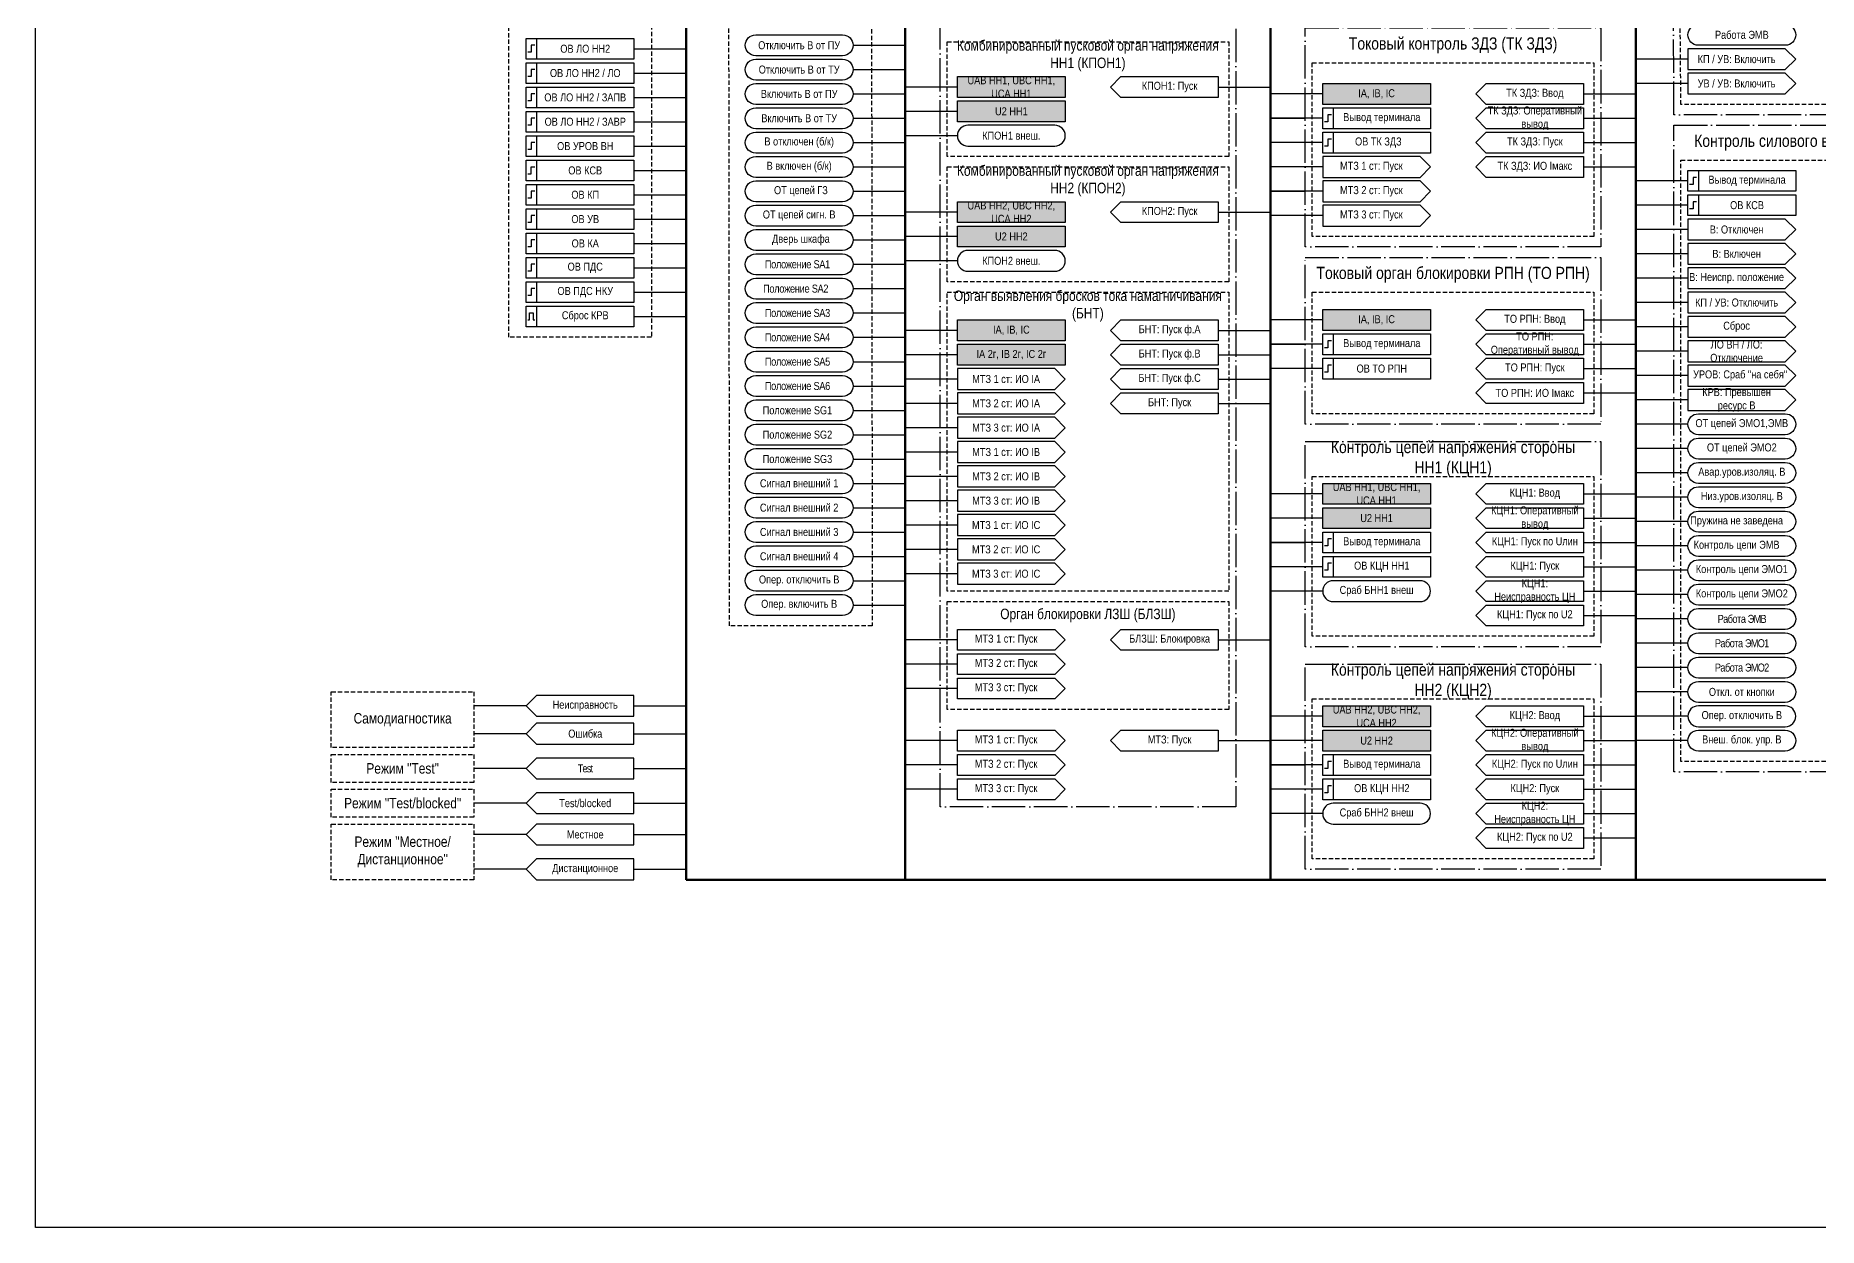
# Model space of a CAD drawing. Header units: millimetres. Extents: x -2016 to 1983, y 0 to 841.
# Drawn here: x 0 to 512, y 0 to 343 of the extents above; entities that cross this region are included whole.
import ezdxf

# ---------------------------------------------------------------- set-up
doc = ezdxf.new("R2010")
doc.units = ezdxf.units.MM
doc.linetypes.add('ACAD_ISO04W100', pattern=[30, 24, -3, 0, -3])
doc.linetypes.add('штриховая2', pattern=[0.375, 0.25, -0.125])
doc.layers.add('TEXT', color=7, linetype='Continuous', lineweight=25)
doc.layers.add('Основная', color=7, linetype='Continuous')
doc.styles.add('2.3_GOST_RD', font='ARIALN.TTF', dxfattribs={"height": 2.3})
doc.styles.add('2.5_Gost_RD', font='ARIALN.TTF', dxfattribs={"height": 2.5})
doc.styles.add('3.5_Gost_RD', font='ARIALN.TTF', dxfattribs={"height": 3.5})

msp = doc.modelspace()

# ---------------------------------------------------------------- hatches: boundary and pattern name
at = {"ltscale": 100, "true_color": 0x00cb62}
h = msp.add_hatch(color=112, dxfattribs=at)
h.dxf.hatch_style = 1
h.paths.add_polyline_path([(265, 331), (296, 331), (296, 325), (265, 325)])
h = msp.add_hatch(color=112, dxfattribs=at)
h.dxf.hatch_style = 1
h.paths.add_polyline_path([(370, 329), (401, 329), (401, 323), (370, 323)])
h = msp.add_hatch(color=112, dxfattribs=at)
h.dxf.hatch_style = 1
h.paths.add_polyline_path([(265, 324), (296, 324), (296, 318), (265, 318)])
h = msp.add_hatch(color=112, dxfattribs=at)
h.dxf.hatch_style = 1
h.paths.add_polyline_path([(265, 295), (296, 295), (296, 289), (265, 289)])
h = msp.add_hatch(color=112, dxfattribs=at)
h.dxf.hatch_style = 1
h.paths.add_polyline_path([(265, 288), (296, 288), (296, 282), (265, 282)])
h = msp.add_hatch(color=112, dxfattribs=at)
h.dxf.hatch_style = 1
h.paths.add_polyline_path([(370, 264), (401, 264), (401, 258), (370, 258)])
h = msp.add_hatch(color=112, dxfattribs=at)
h.dxf.hatch_style = 1
h.paths.add_polyline_path([(265, 261), (296, 261), (296, 255), (265, 255)])
h = msp.add_hatch(color=112, dxfattribs=at)
h.dxf.hatch_style = 1
h.paths.add_polyline_path([(265, 254), (296, 254), (296, 248), (265, 248)])
h = msp.add_hatch(color=112, dxfattribs=at)
h.dxf.hatch_style = 1
h.paths.add_polyline_path([(370, 214), (401, 214), (401, 208), (370, 208)])
h = msp.add_hatch(color=112, dxfattribs=at)
h.dxf.hatch_style = 1
h.paths.add_polyline_path([(370, 207), (401, 207), (401, 201), (370, 201)])
h = msp.add_hatch(color=112, dxfattribs=at)
h.dxf.hatch_style = 1
h.paths.add_polyline_path([(370, 207), (401, 207), (401, 201), (370, 201)])
h = msp.add_hatch(color=112, dxfattribs=at)
h.dxf.hatch_style = 1
h.paths.add_polyline_path([(370, 150), (401, 150), (401, 144), (370, 144)])
h = msp.add_hatch(color=112, dxfattribs=at)
h.dxf.hatch_style = 1
h.paths.add_polyline_path([(370, 143), (401, 143), (401, 137), (370, 137)])

# ---------------------------------------------------------------- linework, layer by layer
at = {"lineweight": 100, "ltscale": 100}
for p, q in [((250, 744), (250, 100)), ((355, 744), (355, 100)), ((460, 744), (460, 100)), ((187, 577), (187, 100)), ((187, 100), (775, 100))]:
    msp.add_line(p, q, dxfattribs=at)
at = {"ltscale": 100}
for p, q in [((172, 339), (187, 339)), ((235, 340), (250, 340)), ((475, 336), (460, 336)), ((172, 332), (187, 332)), ((235, 333), (250, 333)), ((265, 328), (250, 328)), ((340, 328), (355, 328)), ((475, 329), (460, 329)), ((172, 325), (187, 325)), ((235, 326), (250, 326)), ((370, 326), (355, 326)), ((445, 326), (460, 326)), ((172, 318), (187, 318)), ((235, 319), (250, 319)), ((265, 321), (250, 321)), ((370, 319), (355, 319)), ((355, 319), (365, 319)), ((445, 319), (460, 319)), ((265, 314), (250, 314)), ((417, 315), (414, 312)), ((417, 315), (445, 315)), ((172, 311), (187, 311)), ((235, 312), (250, 312)), ((370, 312), (355, 312)), ((414, 312), (417, 309)), ((417, 308), (414, 305)), ((417, 308), (445, 308)), ((445, 312), (460, 312)), ((172, 304), (187, 304)), ((235, 305), (250, 305)), ((370, 305), (355, 305)), ((414, 305), (417, 302)), ((445, 305), (460, 305)), ((235, 298), (250, 298)), ((370, 298), (355, 298)), ((355, 298), (365, 298)), ((475, 301), (460, 301)), ((172, 297), (187, 297)), ((475, 294), (460, 294)), ((172, 290), (187, 290)), ((235, 291), (250, 291)), ((265, 292), (250, 292)), ((340, 292), (355, 292)), ((370, 291), (355, 291)), ((475, 287), (460, 287)), ((172, 283), (187, 283)), ((235, 284), (250, 284)), ((265, 285), (250, 285)), ((235, 277), (250, 277)), ((265, 278), (250, 278)), ((475, 280), (460, 280)), ((172, 276), (187, 276)), ((475, 273), (460, 273)), ((172, 269), (187, 269)), ((235, 270), (250, 270)), ((172, 262), (187, 262)), ((235, 263), (250, 263)), ((475, 266), (460, 266)), ((265, 258), (250, 258)), ((340, 258), (355, 258)), ((370, 261), (355, 261)), ((445, 261), (460, 261)), ((475, 259), (460, 259)), ((235, 256), (250, 256)), ((370, 254), (355, 254)), ((355, 254), (365, 254)), ((445, 254), (460, 254)), ((475, 252), (460, 252)), ((235, 249), (250, 249)), ((265, 251), (250, 251)), ((340, 251), (355, 251)), ((370, 247), (355, 247)), ((417, 250), (414, 247)), ((414, 247), (417, 244)), ((417, 250), (445, 250)), ((445, 247), (460, 247)), ((235, 242), (250, 242)), ((265, 244), (250, 244)), ((340, 244), (355, 244)), ((417, 243), (414, 240)), ((417, 243), (445, 243)), ((475, 245), (460, 245)), ((265, 237), (250, 237)), ((340, 237), (355, 237)), ((414, 240), (417, 237)), ((445, 240), (460, 240)), ((475, 238), (460, 238)), ((235, 235), (250, 235)), ((475, 231), (460, 231)), ((235, 228), (250, 228)), ((265, 230), (250, 230)), ((235, 221), (250, 221)), ((265, 223), (250, 223)), ((475, 224), (460, 224)), ((265, 216), (250, 216)), ((475, 217), (460, 217)), ((235, 214), (250, 214)), ((370, 211), (355, 211)), ((445, 211), (460, 211)), ((235, 207), (250, 207)), ((265, 209), (250, 209)), ((475, 210), (460, 210)), ((235, 200), (250, 200)), ((265, 202), (250, 202)), ((370, 204), (355, 204)), ((445, 204), (460, 204)), ((475, 203), (460, 203)), ((265, 195), (250, 195)), ((370, 197), (355, 197)), ((355, 197), (365, 197)), ((445, 197), (460, 197)), ((475, 196), (460, 196)), ((235, 193), (250, 193)), ((370, 190), (355, 190)), ((445, 190), (460, 190)), ((235, 186), (250, 186)), ((265, 188), (250, 188)), ((475, 189), (460, 189)), ((370, 183), (355, 183)), ((445, 183), (460, 183)), ((475, 182), (460, 182)), ((235, 179), (250, 179)), ((445, 176), (460, 176)), ((475, 175), (460, 175)), ((265, 169), (250, 169)), ((340, 169), (355, 169)), ((475, 168), (460, 168)), ((265, 162), (250, 162)), ((475, 161), (460, 161)), ((265, 155), (250, 155)), ((475, 154), (460, 154)), ((172, 150), (187, 150)), ((370, 147), (355, 147)), ((445, 147), (460, 147)), ((475, 147), (460, 147)), ((172, 142), (187, 142)), ((265, 140), (250, 140)), ((340, 140), (355, 140)), ((370, 140), (355, 140)), ((445, 140), (460, 140)), ((475, 140), (460, 140)), ((172, 132), (187, 132)), ((265, 133), (250, 133)), ((370, 133), (355, 133)), ((355, 133), (365, 133)), ((445, 133), (460, 133)), ((265, 126), (250, 126)), ((370, 126), (355, 126)), ((445, 126), (460, 126)), ((172, 122), (187, 122)), ((370, 119), (355, 119)), ((445, 119), (460, 119)), ((172, 113), (187, 113)), ((445, 112), (460, 112)), ((172, 103), (187, 103))]:
    msp.add_line(p, q, dxfattribs=at)
at = {"color": 3, "ltscale": 100}
msp.add_lwpolyline([(0, 841), (1016, 841), (1016, 0), (0, 0)], close=True, dxfattribs=at)
at = {"color": 251, "linetype": 'ACAD_ISO04W100', "lineweight": 30, "ltscale": 0.4, "true_color": 0x58595b}
for points in [[(260, 744), (345, 744), (345, 121), (260, 121)], [(470, 457), (555, 457), (556, 320), (471, 320)], [(365, 345), (450, 345), (450, 282), (365, 282)], [(471, 317), (556, 317), (556, 131), (471, 131)], [(365, 279), (450, 279), (450, 231), (365, 231)], [(365, 226), (450, 226), (450, 167), (365, 167)], [(365, 162), (450, 162), (450, 103), (365, 103)]]:
    msp.add_lwpolyline(points, close=True, dxfattribs=at)
at = {"color": 7, "linetype": 'штриховая2', "ltscale": 5}
for points in [[(199, 639), (240, 639), (240.5, 173), (199.5, 173)], [(136, 582), (177, 582), (177, 256), (136, 256)], [(85, 154), (126, 154), (126, 138), (85, 138)], [(85, 136), (126, 136), (126, 128), (85, 128)], [(85, 126), (126, 126), (126, 118), (85, 118)], [(85, 116), (126, 116), (126, 100), (85, 100)]]:
    msp.add_lwpolyline(points, close=True, dxfattribs=at)
at = {"linetype": 'штриховая2', "ltscale": 5}
for points in [[(472, 431), (553, 431), (554, 323), (473, 323)], [(262, 341), (343, 341), (343, 308), (262, 308)], [(367, 335), (448, 335), (448, 285), (367, 285)], [(262, 305), (343, 305), (343, 272), (262, 272)], [(473, 307), (554, 307), (554, 134), (473, 134)], [(262, 269), (343, 269), (343, 183), (262, 183)], [(367, 269), (448, 269), (448, 234), (367, 234)], [(367, 216), (448, 216), (448, 170), (367, 170)], [(262, 180), (343, 180), (343, 149), (262, 149)], [(367, 152), (448, 152), (448, 106), (367, 106)]]:
    msp.add_lwpolyline(points, close=True, dxfattribs=at)
at = {"ltscale": 100}
for points in [[(478, 340, -1), (478, 346), (503, 346, -1), (503, 340)], [(207, 337, -1), (207, 343), (232, 343, -1), (232, 337)], [(207, 330, -1), (207, 336), (232, 336, -1), (232, 330)], [(207, 323, -1), (207, 329), (232, 329, -1), (232, 323)], [(207, 316, -1), (207, 322), (232, 322, -1), (232, 316)], [(207, 309, -1), (207, 315), (232, 315, -1), (232, 309)], [(268, 311), (293, 311, 1), (293, 317), (268, 317, 1)], [(207, 302, -1), (207, 308), (232, 308, -1), (232, 302)], [(207, 295, -1), (207, 301), (232, 301, -1), (232, 295)], [(207, 288, -1), (207, 294), (232, 294, -1), (232, 288)], [(207, 281, -1), (207, 287), (232, 287, -1), (232, 281)], [(207, 274, -1), (207, 280), (232, 280, -1), (232, 274)], [(268, 275), (293, 275, 1), (293, 281), (268, 281, 1)], [(207, 267, -1), (207, 273), (232, 273, -1), (232, 267)], [(207, 260, -1), (207, 266), (232, 266, -1), (232, 260)], [(207, 253, -1), (207, 259), (232, 259, -1), (232, 253)], [(207, 246, -1), (207, 252), (232, 252, -1), (232, 246)], [(207, 239, -1), (207, 245), (232, 245, -1), (232, 239)], [(207, 232, -1), (207, 238), (232, 238, -1), (232, 232)], [(207, 225, -1), (207, 231), (232, 231, -1), (232, 225)], [(478, 228, -1), (478, 234), (503, 234, -1), (503, 228)], [(478, 221, -1), (478, 227), (503, 227, -1), (503, 221)], [(207, 218, -1), (207, 224), (232, 224, -1), (232, 218)], [(207, 211, -1), (207, 217), (232, 217, -1), (232, 211)], [(478, 214, -1), (478, 220), (503, 220, -1), (503, 214)], [(478, 207, -1), (478, 213), (503, 213, -1), (503, 207)], [(207, 204, -1), (207, 210), (232, 210, -1), (232, 204)], [(478, 200, -1), (478, 206), (503, 206, -1), (503, 200)], [(207, 197, -1), (207, 203), (232, 203, -1), (232, 197)], [(207, 190, -1), (207, 196), (232, 196, -1), (232, 190)], [(478, 193, -1), (478, 199), (503, 199, -1), (503, 193)], [(478, 186, -1), (478, 192), (503, 192, -1), (503, 186)], [(207, 183, -1), (207, 189), (232, 189, -1), (232, 183)], [(373, 180), (398, 180, 1), (398, 186), (373, 186, 1)], [(478, 179, -1), (478, 185), (503, 185, -1), (503, 179)], [(207, 176, -1), (207, 182), (232, 182, -1), (232, 176)], [(478, 172, -1), (478, 178), (503, 178, -1), (503, 172)], [(478, 165, -1), (478, 171), (503, 171, -1), (503, 165)], [(478, 158, -1), (478, 164), (503, 164, -1), (503, 158)], [(478, 151, -1), (478, 157), (503, 157, -1), (503, 151)], [(478, 144), (503, 144, 1), (503, 150), (478, 150, 1)], [(478, 137, -1), (478, 143), (503, 143, -1), (503, 137)], [(373, 116), (398, 116, 1), (398, 122), (373, 122, 1)]]:
    msp.add_lwpolyline(points, format="xyb", close=True, dxfattribs=at)
for points in [[(141, 342), (144, 342), (144, 336), (141, 336)], [(141, 342), (172, 342), (172, 336), (141, 336)], [(475, 339), (475, 333), (503, 333), (506, 336), (503, 339)], [(141, 335), (144, 335), (144, 329), (141, 329)], [(141, 335), (172, 335), (172, 329), (141, 329)], [(141, 328), (144, 328), (144, 322), (141, 322)], [(141, 328), (172, 328), (172, 322), (141, 322)], [(265, 331), (296, 331), (296, 325), (265, 325)], [(340, 325), (312, 325), (309, 328), (312, 331), (340, 331)], [(370, 329), (401, 329), (401, 323), (370, 323)], [(475, 332), (475, 326), (503, 326), (506, 329), (503, 332)], [(265, 324), (296, 324), (296, 318), (265, 318)], [(141, 321), (144, 321), (144, 315), (141, 315)], [(141, 321), (172, 321), (172, 315), (141, 315)], [(370, 322), (373, 322), (373, 316), (370, 316)], [(370, 322), (401, 322), (401, 316), (370, 316)], [(141, 314), (144, 314), (144, 308), (141, 308)], [(141, 314), (172, 314), (172, 308), (141, 308)], [(370, 315), (373, 315), (373, 309), (370, 309)], [(370, 315), (401, 315), (401, 309), (370, 309)], [(141, 307), (172, 307), (172, 301), (141, 301)], [(141, 307), (144, 307), (144, 301), (141, 301)], [(475, 304), (506, 304), (506, 298), (475, 298)], [(475, 304), (478, 304), (478, 298), (475, 298)], [(141, 300), (144, 300), (144, 294), (141, 294)], [(141, 300), (172, 300), (172, 294), (141, 294)], [(141, 293), (144, 293), (144, 287), (141, 287)], [(141, 293), (172, 293), (172, 287), (141, 287)], [(265, 295), (296, 295), (296, 289), (265, 289)], [(340, 289), (312, 289), (309, 292), (312, 295), (340, 295)], [(475, 297), (478, 297), (478, 291), (475, 291)], [(475, 297), (506, 297), (506, 291), (475, 291)], [(265, 288), (296, 288), (296, 282), (265, 282)], [(141, 286), (144, 286), (144, 280), (141, 280)], [(141, 286), (172, 286), (172, 280), (141, 280)], [(141, 279), (172, 279), (172, 273), (141, 273)], [(141, 279), (144, 279), (144, 273), (141, 273)], [(141, 272), (172, 272), (172, 266), (141, 266)], [(141, 272), (144, 272), (144, 266), (141, 266)], [(141, 265), (144, 265), (144, 259), (141, 259)], [(141, 265), (172, 265), (172, 259), (141, 259)], [(370, 264), (401, 264), (401, 258), (370, 258)], [(265, 261), (296, 261), (296, 255), (265, 255)], [(340, 261), (340, 255), (312, 255), (309, 258), (312, 261)], [(370, 257), (373, 257), (373, 251), (370, 251)], [(370, 257), (401, 257), (401, 251), (370, 251)], [(265, 254), (296, 254), (296, 248), (265, 248)], [(340, 254), (340, 248), (312, 248), (309, 251), (312, 254)], [(340, 247), (340, 241), (312, 241), (309, 244), (312, 247)], [(370, 250), (373, 250), (373, 244), (370, 244)], [(370, 250), (401, 250), (401, 244), (370, 244)], [(340, 240), (340, 234), (312, 234), (309, 237), (312, 240)], [(370, 214), (401, 214), (401, 208), (370, 208)], [(370, 207), (401, 207), (401, 201), (370, 201)], [(370, 200), (373, 200), (373, 194), (370, 194)], [(370, 200), (401, 200), (401, 194), (370, 194)], [(370, 193), (373, 193), (373, 187), (370, 187)], [(370, 193), (401, 193), (401, 187), (370, 187)], [(340, 166), (312, 166), (309, 169), (312, 172), (340, 172)], [(370, 150), (401, 150), (401, 144), (370, 144)], [(340, 137), (312, 137), (309, 140), (312, 143), (340, 143)], [(370, 143), (401, 143), (401, 137), (370, 137)], [(370, 136), (373, 136), (373, 130), (370, 130)], [(370, 136), (401, 136), (401, 130), (370, 130)], [(370, 129), (373, 129), (373, 123), (370, 123)], [(370, 129), (401, 129), (401, 123), (370, 123)]]:
    msp.add_lwpolyline(points, close=True, dxfattribs=at)
at = {"lineweight": 30, "ltscale": 100}
for points in [[(143.5, 340), (142.5, 340), (142.5, 338), (141.5, 338)], [(143.5, 333), (142.5, 333), (142.5, 331), (141.5, 331)], [(143.5, 326), (142.5, 326), (142.5, 324), (141.5, 324)], [(143.5, 319), (142.5, 319), (142.5, 317), (141.5, 317)], [(372.5, 320), (371.5, 320), (371.5, 318), (370.5, 318)], [(372.5, 313), (371.5, 313), (371.5, 311), (370.5, 311)], [(143.5, 312), (142.5, 312), (142.5, 310), (141.5, 310)], [(141.5, 303), (142.5, 303), (142.5, 305), (143.5, 305)], [(143.5, 298), (142.5, 298), (142.5, 296), (141.5, 296)], [(477.5, 302), (476.5, 302), (476.5, 300), (475.5, 300)], [(477.5, 295), (476.5, 295), (476.5, 293), (475.5, 293)], [(143.5, 291), (142.5, 291), (142.5, 289), (141.5, 289)], [(143.5, 284), (142.5, 284), (142.5, 282), (141.5, 282)], [(143.5, 277), (142.5, 277), (142.5, 275), (141.5, 275)], [(143.5, 270), (142.5, 270), (142.5, 268), (141.5, 268)], [(141.5, 261), (142, 261), (142, 263), (143, 263), (143, 261), (143.5, 261)], [(372.5, 255), (371.5, 255), (371.5, 253), (370.5, 253)], [(372.5, 248), (371.5, 248), (371.5, 246), (370.5, 246)], [(372.5, 198), (371.5, 198), (371.5, 196), (370.5, 196)], [(372.5, 191), (371.5, 191), (371.5, 189), (370.5, 189)], [(372.5, 134), (371.5, 134), (371.5, 132), (370.5, 132)], [(372.5, 127), (371.5, 127), (371.5, 125), (370.5, 125)]]:
    msp.add_lwpolyline(points, dxfattribs=at)
at = {"ltscale": 100}
for points in [[(414, 326), (417, 329), (445, 329), (445, 323), (417, 323), (414, 326)], [(414, 319), (417, 322), (445, 322), (445, 316), (417, 316), (414, 319)], [(414, 312), (417, 315), (445, 315), (445, 309), (417, 309), (414, 312)], [(401, 305), (398, 308), (370, 308), (370, 302), (398, 302), (401, 305)], [(414, 305), (417, 308), (445, 308), (445, 302), (417, 302), (414, 305)], [(401, 298), (398, 301), (370, 301), (370, 295), (398, 295), (401, 298)], [(401, 291), (398, 294), (370, 294), (370, 288), (398, 288), (401, 291)], [(414, 261), (417, 264), (445, 264), (445, 258), (417, 258), (414, 261)], [(414, 254), (417, 257), (445, 257), (445, 251), (417, 251), (414, 254)], [(296, 244), (293, 247), (265, 247), (265, 241), (293, 241), (296, 244)], [(414, 247), (417, 250), (445, 250), (445, 244), (417, 244), (414, 247)], [(414, 240), (417, 243), (445, 243), (445, 237), (417, 237), (414, 240)], [(296, 237), (293, 240), (265, 240), (265, 234), (293, 234), (296, 237)], [(296, 230), (293, 233), (265, 233), (265, 227), (293, 227), (296, 230)], [(296, 223), (293, 226), (265, 226), (265, 220), (293, 220), (296, 223)], [(296, 216), (293, 219), (265, 219), (265, 213), (293, 213), (296, 216)], [(296, 209), (293, 212), (265, 212), (265, 206), (293, 206), (296, 209)], [(414, 211), (417, 214), (445, 214), (445, 208), (417, 208), (414, 211)], [(296, 202), (293, 205), (265, 205), (265, 199), (293, 199), (296, 202)], [(414, 204), (417, 207), (445, 207), (445, 201), (417, 201), (414, 204)], [(296, 195), (293, 198), (265, 198), (265, 192), (293, 192), (296, 195)], [(296, 188), (293, 191), (265, 191), (265, 185), (293, 185), (296, 188)], [(414, 190), (417, 193), (445, 193), (445, 187), (417, 187), (414, 190)], [(414, 183), (417, 186), (445, 186), (445, 180), (417, 180), (414, 183)], [(414, 176), (417, 179), (445, 179), (445, 173), (417, 173), (414, 176)], [(265, 172), (293, 172), (296, 169), (293, 166), (265, 166), (265, 172)], [(265, 165), (293, 165), (296, 162), (293, 159), (265, 159), (265, 165)], [(265, 158), (293, 158), (296, 155), (293, 152), (265, 152), (265, 158)], [(141, 150), (126, 150)], [(172, 153), (144, 153), (141, 150), (144, 147), (172, 147), (172, 153)], [(414, 147), (417, 150), (445, 150), (445, 144), (417, 144), (414, 147)], [(172, 145), (144, 145), (141, 142), (144, 139), (172, 139), (172, 145)], [(141, 142), (126, 142)], [(265, 143), (293, 143), (296, 140), (293, 137), (265, 137), (265, 143)], [(414, 140), (417, 143), (445, 143), (445, 137), (417, 137), (414, 140)], [(172, 135), (144, 135), (141, 132), (144, 129), (172, 129), (172, 135)], [(265, 136), (293, 136), (296, 133), (293, 130), (265, 130), (265, 136)], [(141, 132), (126, 132)], [(265, 129), (293, 129), (296, 126), (293, 123), (265, 123), (265, 129)], [(414, 126), (417, 129), (445, 129), (445, 123), (417, 123), (414, 126)], [(172, 125), (144, 125), (141, 122), (144, 119), (172, 119), (172, 125)], [(141, 122), (126, 122)], [(414, 119), (417, 122), (445, 122), (445, 116), (417, 116), (414, 119)], [(141, 113), (126, 113)], [(172, 116), (144, 116), (141, 113), (144, 110), (172, 110), (172, 116)], [(414, 112), (417, 115), (445, 115), (445, 109), (417, 109), (414, 112)], [(141, 103), (126, 103)], [(172, 106), (144, 106), (141, 103), (144, 100), (172, 100), (172, 106)]]:
    msp.add_lwpolyline(points, dxfattribs=at)
at = {"layer": 'TEXT', "ltscale": 100}
for points in [[(475, 290), (475, 284), (503, 284), (506, 287), (503, 290)], [(475, 283), (475, 277), (503, 277), (506, 280), (503, 283)], [(475, 276), (475, 270), (503, 270), (506, 273), (503, 276)], [(475, 269), (475, 263), (503, 263), (506, 266), (503, 269)], [(475, 262), (475, 256), (503, 256), (506, 259), (503, 262)], [(475, 255), (475, 249), (503, 249), (506, 252), (503, 255)], [(475, 248), (475, 242), (503, 242), (506, 245), (503, 248)], [(475, 241), (475, 235), (503, 235), (506, 238), (503, 241)]]:
    msp.add_lwpolyline(points, close=True, dxfattribs=at)
at = {"layer": 'Основная', "ltscale": 100}
for points in [[(445, 200), (445, 194), (417, 194), (414, 197), (417, 200)], [(445, 136), (445, 130), (417, 130), (414, 133), (417, 136)]]:
    msp.add_lwpolyline(points, close=True, dxfattribs=at)

# ---------------------------------------------------------------- texts
at = {"ltscale": 100, "char_height": 2.3, "attachment_point": 5, "style": '2.5_Gost_RD'}
for s, insert, width in [('Работа ЭМВ', (490.5, 343), 31), ('КПОН1: Пуск', (326, 328), 28), ('ТК ЗДЗ: Ввод', (431, 326), 28), ('ТК ЗДЗ: Оперативный вывод', (431, 319), 28), ('КПОН1 внеш.', (280.5, 314), 31), ('ОВ ТК ЗДЗ ', (386, 312), 28), ('ТК ЗДЗ: Пуск', (431, 312), 28), ('ТК ЗДЗ: ИО Iмакс', (431, 305), 28), ('\\pt11.5;ОТ цепей сигн. В', (219.5, 291), 31), ('КПОН2: Пуск', (326, 292), 28), ('ОВ ПДС', (158, 276), 28), ('КПОН2 внеш.', (280.5, 278), 31), ('ОВ ПДС НКУ', (158, 269), 28), ('Сброс КРВ', (158, 262), 28), ('ТО РПН: Ввод', (431, 261), 28), ('БНТ: Пуск ф.А', (326, 258), 28), ('ТО РПН: Оперативный вывод', (431, 254), 27.0952), ('БНТ: Пуск ф.В', (326, 251), 28), ('ЛО ВН / ЛО: Отключение', (489, 252), 28), ('ОВ ТО РПН ', (387, 247), 28), ('ТО РПН: Пуск', (431, 247), 28), ('УРОВ: Сраб "на себя"', (490, 245), 28), ('БНТ: Пуск ф.С', (326, 244), 28), ('ТО РПН: ИО Iмакс', (431, 240), 28), ('БНТ: Пуск', (326, 237), 28), ('Сигнал внешний 1', (219.5, 214), 31), ('Сигнал внешний 2', (219.5, 207), 31), ('Сигнал внешний 3', (219.5, 200), 31), ('Сигнал внешний 4', (219.5, 193), 31), ('КЦН1: Пуск', (431, 190), 28), ('Опер. отключить В', (219.5, 186), 31), ('Сраб БНН1 внеш', (385.5, 183), 28.1706), ('КЦН1: \\PНеисправность ЦН', (431, 183), 28), ('Опер. включить В', (219.5, 179), 31), ('КЦН1: Пуск по U2', (431, 176), 28), ('БЛЗШ: Блокировка', (326, 169), 28), ('Опер. отключить В', (490.5, 147), 31), ('МТЗ: Пуск', (326, 140), 28), ('Внеш. блок. упр. В', (490.5, 140), 31), ('КЦН2: Пуск', (431, 126), 28), ('Сраб БНН2 внеш', (385.5, 119), 28.0371), ('КЦН2: \\PНеисправность ЦН', (431, 119), 28), ('КЦН2: Пуск по U2', (431, 112), 28)]:
    msp.add_mtext(s, dxfattribs=dict(at, insert=insert, width=width))
at = {"color": 128, "ltscale": 100, "true_color": 0x0b6436, "attachment_point": 5, "style": '3.5_Gost_RD'}
for s, insert, char_height, width in [('Комбинированный пусковой орган напряжения НН1 (КПОН1)', (302.5, 337), 3, 81), ('Токовый контроль ЗДЗ (ТК ЗДЗ)', (407.5, 340), 3.5, 85), ('Контроль силового выключателя (КСВ)', (513.5, 312), 3.5, 85), ('Комбинированный пусковой орган напряжения НН2 (КПОН2)', (302.5, 301), 3, 81), ('Токовый орган блокировки РПН (ТО РПН)', (407.5, 274), 3.5, 85), ('Орган выявления бросков тока намагничивания (БНТ)', (302.5, 265), 3, 81), ('Контроль цепей напряжения стороны НН1 (КЦН1)', (407.5, 221), 3.5, 76.6201), ('Орган блокировки ЛЗШ (БЛЗШ)', (302.5, 176), 3, 81), ('Контроль цепей напряжения стороны НН2 (КЦН2)', (407.5, 157), 3.5, 76.6201)]:
    msp.add_mtext(s, dxfattribs=dict(at, insert=insert, char_height=char_height, width=width))
at = {"color": 0, "ltscale": 100, "char_height": 2.3, "attachment_point": 5, "style": '2.5_Gost_RD'}
for s, insert, width in [('{\\C256;UAB НН1, UBC НН1, UCA НН1}', (280.5, 328), 30.2619), ('{\\C256;IA, IB, IC}', (385.5, 326), 31), ('{\\C256;U2 НН1}', (280.5, 321), 23.725), ('{\\C256;Вывод терминала}', (387, 319), 28), ('{\\C256;ОВ КСВ}', (158, 304), 28), ('{\\C256;ОВ КП}', (158, 297), 28), ('{\\C256;UAB НН2, UBC НН2, UCA НН2}', (280.5, 292), 30.2619), ('{\\C256;ОВ КСВ}', (492, 294), 28), ('{\\C256;ОВ УВ}', (158, 290), 28), ('{\\C256;ОВ КА}', (158, 283), 28), ('{\\C256;U2 НН2}', (280.5, 285), 23.725), ('{\\C256;IA, IB, IC}', (385.5, 261), 31), ('{\\C256;IA, IB, IC}', (280.5, 258), 23.725), ('{\\C256;IA 2г, IB 2г, IC 2г}', (280.5, 251), 23.725), ('{\\C256;Вывод терминала}', (387, 254), 28), ('{\\C256;UAB НН1, UBC НН1, UCA НН1}', (385.5, 211), 30.5106), ('{\\C256;U2 НН1}', (385.5, 204), 23.725), ('{\\C256;Вывод терминала}', (387, 197), 28), ('{\\C256;UAB НН2, UBC НН2, UCA НН2}', (385.5, 147), 30.5106), ('{\\C256;U2 НН2}', (385.5, 140), 23.725), ('{\\C256;Вывод терминала}', (387, 133), 28)]:
    msp.add_mtext(s, dxfattribs=dict(at, insert=insert, width=width))
at = {"layer": 'TEXT', "color": 0, "ltscale": 100, "char_height": 2.3, "attachment_point": 5}
for s, insert, width, style in [('{\\C256;ОВ ЛО НН2}', (158, 339), 28, '2.5_Gost_RD'), ('{\\C256;ОВ ЛО НН2 / ЛО}', (158, 332), 28, '2.5_Gost_RD'), ('{\\C256;Вывод терминала}', (492, 301), 28, '2.5_Gost_RD'), ('{\\C256;ОВ КЦН НН1}', (387, 190), 28, '2.5_Gost_RD'), ('{\\C256;Контроль цепи ЭМО1}', (490.5, 189), 31, '2.5_Gost_RD'), ('{\\C256;МТЗ 1 ст: Пуск}', (279, 169), 28, '2.5_Gost_RD'), ('{\\C256;МТЗ 2 ст: Пуск}', (279, 162), 28, '2.5_Gost_RD'), ('{\\C256;МТЗ 3 ст: Пуск}', (279, 155), 28, '2.5_Gost_RD'), ('{\\C256;МТЗ 1 ст: Пуск}', (279, 140), 28, '2.5_Gost_RD'), ('{\\C256;МТЗ 2 ст: Пуск}', (279, 133), 28, '2.5_Gost_RD'), ('{\\T0.85;\\C256;Test}', (158, 132), 28, '2.3_GOST_RD'), ('{\\C256;Test/blocked}', (158, 122), 28, '2.3_GOST_RD'), ('{\\C256;МТЗ 3 ст: Пуск}', (279, 126), 28, '2.5_Gost_RD'), ('{\\C256;ОВ КЦН НН2}', (387, 126), 28, '2.5_Gost_RD'), ('{\\C256;Местное}', (158, 113), 28, '2.3_GOST_RD'), ('{\\C256;Дистанционное}', (158, 103), 28, '2.3_GOST_RD')]:
    msp.add_mtext(s, dxfattribs=dict(at, insert=insert, width=width, style=style))
at = {"layer": 'TEXT', "ltscale": 100, "attachment_point": 5}
for s, insert, char_height, width, style in [('Отключить В от ПУ', (219.5, 340), 2.3, 31, '2.5_Gost_RD'), ('Отключить В от ТУ', (219.5, 333), 2.3, 31, '2.5_Gost_RD'), ('КП / УВ: Включить', (489, 336), 2.3, 28, '2.5_Gost_RD'), ('УВ / УВ: Включить', (489, 329), 2.3, 28, '2.5_Gost_RD'), ('Включить В от ПУ', (219.5, 326), 2.3, 31, '2.5_Gost_RD'), ('Включить В от ТУ', (219.5, 319), 2.3, 31, '2.5_Gost_RD'), ('В отключен (б/к)', (219.5, 312), 2.3, 31, '2.5_Gost_RD'), ('ОВ УРОВ ВН', (158, 311), 2.3, 28, '2.5_Gost_RD'), ('В включен (б/к)', (219.5, 305), 2.3, 31, '2.5_Gost_RD'), ('МТЗ 1 ст: Пуск', (384, 305), 2.3, 28, '2.5_Gost_RD'), ('ОТ цепей ГЗ', (220, 298), 2.3, 31, '2.5_Gost_RD'), ('МТЗ 2 ст: Пуск', (384, 298), 2.3, 28, '2.5_Gost_RD'), ('МТЗ 3 ст: Пуск', (384, 291), 2.3, 28, '2.5_Gost_RD'), ('В: Отключен', (489, 287), 2.3, 28, '2.5_Gost_RD'), ('Дверь шкафа', (220, 284), 2.3, 31, '2.5_Gost_RD'), ('{\\T0.95;Положение SA1}', (219, 277), 2.3, 31, '2.5_Gost_RD'), ('В: Включен', (489, 280), 2.3, 28, '2.5_Gost_RD'), ('В: Неиспр. положение', (489, 273), 2.3, 28, '2.5_Gost_RD'), ('{\\T0.95;Положение SA2}', (218.5, 270), 2.3, 31, '2.5_Gost_RD'), ('КП / УВ: Отключить', (489, 266), 2.3, 28, '2.5_Gost_RD'), ('{\\T0.95;Положение SA3}', (219, 263), 2.3, 31, '2.5_Gost_RD'), ('{\\T0.95;Положение SA4}', (219, 256), 2.3, 31, '2.5_Gost_RD'), ('Сброс', (489, 259), 2.3, 28, '2.5_Gost_RD'), ('{\\T0.95;Положение SA5}', (219, 249), 2.3, 31, '2.5_Gost_RD'), ('{\\T0.95;Положение SA6}', (219, 242), 2.3, 31, '2.5_Gost_RD'), ('МТЗ 1 ст: ИО IА', (279, 244), 2.3, 28, '2.5_Gost_RD'), ('КРВ: Превышен ресурс В', (489, 238), 2.3, 28, '2.5_Gost_RD'), ('Положение SG1', (219, 235), 2.3, 31, '2.5_Gost_RD'), ('МТЗ 2 ст: ИО IА', (279, 237), 2.3, 28, '2.5_Gost_RD'), ('МТЗ 3 ст: ИО IА', (279, 230), 2.3, 28, '2.5_Gost_RD'), ('ОТ цепей ЭМО1,ЭМВ', (490.5, 231), 2.3, 31, '2.5_Gost_RD'), ('Положение SG2', (219, 228), 2.3, 31, '2.5_Gost_RD'), ('ОТ цепей ЭМО2', (490.5, 224), 2.3, 31, '2.5_Gost_RD'), ('Положение SG3', (219, 221), 2.3, 31, '2.5_Gost_RD'), ('МТЗ 1 ст: ИО IB', (279, 223), 2.3, 28, '2.5_Gost_RD'), ('МТЗ 2 ст: ИО IB', (279, 216), 2.3, 28, '2.5_Gost_RD'), ('Авар.уров.изоляц. В', (490.5, 217), 2.3, 31, '2.5_Gost_RD'), ('МТЗ 3 ст: ИО IB', (279, 209), 2.3, 28, '2.5_Gost_RD'), ('КЦН1: Ввод', (431, 211), 2.3, 28, '2.5_Gost_RD'), ('Низ.уров.изоляц. В', (490.5, 210), 2.3, 31, '2.5_Gost_RD'), ('КЦН1: Оперативный вывод', (431, 204), 2.3, 28, '2.5_Gost_RD'), ('МТЗ 1 ст: ИО IC', (279, 202), 2.3, 28, '2.5_Gost_RD'), ('Пружина не заведена', (489, 203), 2.3, 28, '2.5_Gost_RD'), ('МТЗ 2 ст: ИО IC', (279, 195), 2.3, 28, '2.5_Gost_RD'), ('КЦН1: Пуск по Uлин', (431, 197), 2.3, 28, '2.5_Gost_RD'), ('Контроль цепи ЭМВ', (489, 196), 2.3, 28, '2.5_Gost_RD'), ('МТЗ 3 ст: ИО IC', (279, 188), 2.3, 28, '2.5_Gost_RD'), ('Контроль цепи ЭМО2', (490.5, 182), 2.3, 31, '2.5_Gost_RD'), ('{\\T0.9;Работа ЭМВ}', (490.5, 175), 2.3, 31, '2.5_Gost_RD'), ('{\\T0.9;Работа ЭМО1}', (490.5, 168), 2.3, 31, '2.5_Gost_RD'), ('{\\T0.9;Работа ЭМО2}', (490.5, 161), 2.3, 31, '2.5_Gost_RD'), ('Откл. от кнопки', (490.5, 154), 2.3, 31, '2.5_Gost_RD'), ('Неисправность', (158, 150), 2.3, 28, '2.3_GOST_RD'), ('Самодиагностика', (105.5, 146), 3, 41, '2.5_Gost_RD'), ('КЦН2: Оперативный вывод', (431, 140), 2.3, 28, '2.5_Gost_RD'), ('КЦН2: Ввод', (431, 147), 2.3, 28, '2.5_Gost_RD'), ('Ошибка', (158, 142), 2.3, 28, '2.3_GOST_RD'), ('Режим "Test" ', (105.5, 132), 3, 41, '2.5_Gost_RD'), ('КЦН2: Пуск по Uлин', (431, 133), 2.3, 28, '2.5_Gost_RD'), ('Режим "Test/blocked"', (105.5, 122), 3, 41, '2.5_Gost_RD'), ('Режим "Местное/ Дистанционное"', (105.5, 108), 3, 41, '2.5_Gost_RD')]:
    msp.add_mtext(s, dxfattribs=dict(at, insert=insert, char_height=char_height, width=width, style=style))
at = {"layer": 'Основная', "color": 0, "ltscale": 100, "char_height": 2.3, "width": 28, "attachment_point": 5, "style": '2.5_Gost_RD'}
for s, insert in [('{\\C256;ОВ ЛО НН2 / ЗАПВ}', (158, 325)), ('{\\C256;ОВ ЛО НН2 / ЗАВР}', (158, 318))]:
    msp.add_mtext(s, dxfattribs=dict(at, insert=insert))

doc.saveas('drawing.dxf')
